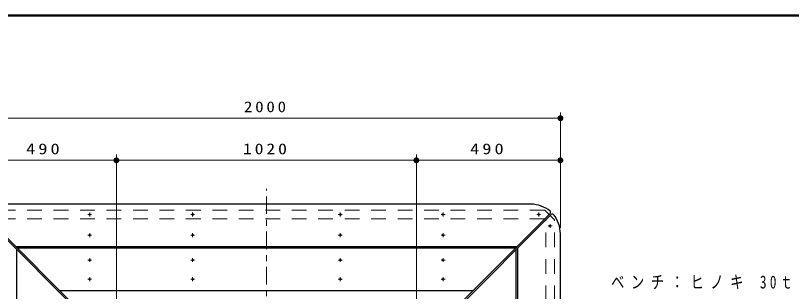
# Model space of a CAD drawing. Units: millimetres on the paper, scale 1:20. Extents: x -385 to 420, y 0 to 267.
# Drawn here: x -317.9 to -185.9, y 220.1 to 267 of the extents above; entities that cross this region are included whole.
import ezdxf

# ---------------------------------------------------------------- set-up
doc = ezdxf.new("R2010")
doc.units = ezdxf.units.MM
doc.linetypes.add('USER1', pattern=[4.5, 2.5, -2])
doc.linetypes.add('USER2', pattern=[6, 3, -1, 1, -1])
doc.layers.add('1_20', color=7, linetype='Continuous', lineweight=25)
doc.layers.add('A3図枠', color=7, linetype='Continuous', lineweight=13)
doc.styles.add('ＭＳ ゴシック', font='')
doc.styles.get('ＭＳ ゴシック').set_extended_font_data('MS Gothic')

# ---------------------------------------------------------------- blocks, each defined once
blk = doc.blocks.new('filled_dot')
at = {"color": 0, "linetype": 'Continuous', "lineweight": -2, "const_width": 1.25}
blk.add_lwpolyline([(-0.625, 0, 1), (0.625, 0, 1)], format="xyb", close=True, dxfattribs=at)

msp = doc.modelspace()

# ---------------------------------------------------------------- linework, layer by layer
at = {"layer": '1_20', "lineweight": 13}
for p, q in [((-325.204, 249.533), (-225.204, 249.533)), ((-225.204, 230.915), (-225.204, 250.533)), ((-300.704, 210.877), (-300.704, 243.382)), ((-249.704, 210.877), (-249.704, 243.382)), ((-325.204, 242.382), (-300.704, 242.382)), ((-300.704, 242.382), (-249.704, 242.382)), ((-249.704, 242.382), (-225.204, 242.382))]:
    msp.add_line(p, q, dxfattribs=at)
at = {"layer": '1_20', "linetype": 'USER2', "lineweight": 13}
for p, q in [((-275.204, 131.253), (-275.204, 237.514)), ((-304.929, 233.165), (-305.579, 233.165)), ((-305.254, 232.84), (-305.254, 233.49)), ((-287.429, 233.165), (-288.079, 233.165)), ((-287.754, 232.84), (-287.754, 233.49)), ((-262.979, 233.165), (-262.329, 233.165)), ((-262.654, 232.84), (-262.654, 233.49)), ((-245.479, 233.165), (-244.829, 233.165)), ((-245.154, 232.84), (-245.154, 233.49)), ((-229.229, 233.165), (-228.579, 233.165)), ((-228.904, 232.84), (-228.904, 233.49)), ((-227.279, 231.215), (-226.629, 231.215)), ((-226.954, 230.89), (-226.954, 231.54)), ((-304.929, 229.665), (-305.579, 229.665)), ((-305.254, 229.34), (-305.254, 229.99)), ((-287.429, 229.665), (-288.079, 229.665)), ((-287.754, 229.34), (-287.754, 229.99)), ((-262.979, 229.665), (-262.329, 229.665)), ((-262.654, 229.34), (-262.654, 229.99)), ((-245.479, 229.665), (-244.829, 229.665)), ((-245.154, 229.34), (-245.154, 229.99)), ((-305.254, 225.09), (-305.254, 225.74)), ((-287.754, 225.09), (-287.754, 225.74)), ((-262.654, 225.09), (-262.654, 225.74)), ((-245.154, 225.09), (-245.154, 225.74)), ((-304.929, 225.415), (-305.579, 225.415)), ((-287.429, 225.415), (-288.079, 225.415)), ((-262.979, 225.415), (-262.329, 225.415)), ((-245.479, 225.415), (-244.829, 225.415)), ((-304.929, 222.165), (-305.579, 222.165)), ((-305.254, 221.84), (-305.254, 222.49)), ((-287.429, 222.165), (-288.079, 222.165)), ((-287.754, 221.84), (-287.754, 222.49)), ((-262.979, 222.165), (-262.329, 222.165)), ((-262.654, 221.84), (-262.654, 222.49)), ((-245.479, 222.165), (-244.829, 222.165)), ((-245.154, 221.84), (-245.154, 222.49))]:
    msp.add_line(p, q, dxfattribs=at)
at = {"layer": '1_20', "color": 40}
for p, q in [((-230.204, 234.915), (-320.204, 234.915)), ((-299.704, 209.239), (-323.64, 233.175)), ((-299.527, 209.415), (-323.464, 233.352)), ((-250.881, 209.415), (-226.944, 233.352)), ((-250.704, 209.239), (-226.767, 233.175)), ((-225.204, 139.915), (-225.204, 229.915)), ((-232.631, 227.665), (-317.777, 227.665)), ((-317.704, 227.239), (-317.704, 142.592)), ((-232.881, 227.415), (-317.527, 227.415)), ((-232.704, 142.592), (-232.704, 227.239)), ((-232.454, 142.342), (-232.454, 227.489)), ((-240.131, 220.165), (-310.277, 220.165))]:
    msp.add_line(p, q, dxfattribs=at)
at = {"layer": '1_20', "color": 40, "linetype": 'USER1', "lineweight": 13}
for p, q in [((-227.881, 233.915), (-322.527, 233.915)), ((-227.131, 233.165), (-227.881, 233.915)), ((-227.881, 232.415), (-322.527, 232.415)), ((-227.704, 137.592), (-227.704, 232.239)), ((-226.954, 232.989), (-226.204, 232.239)), ((-226.204, 137.592), (-226.204, 232.239))]:
    msp.add_line(p, q, dxfattribs=at)
at = {"layer": '1_20'}
for centre in [(-305.254, 233.165), (-287.754, 233.165), (-262.654, 233.165), (-245.154, 233.165), (-228.904, 233.165), (-226.954, 231.215), (-305.254, 229.665), (-287.754, 229.665), (-262.654, 229.665), (-245.154, 229.665), (-305.254, 225.415), (-287.754, 225.415), (-262.654, 225.415), (-245.154, 225.415), (-305.254, 222.165), (-287.754, 222.165), (-262.654, 222.165), (-245.154, 222.165)]:
    msp.add_circle(centre, 0.125, dxfattribs=at)
at = {"layer": '1_20', "color": 40}
for centre, radius, start, end in [((-230.204, 229.915), 5, 49.52806, 90), ((-227.121, 233.529), 0.25, 315, 49.52806), ((-226.59, 232.999), 0.25, 40.47194, 135), ((-230.204, 229.915), 5, 0, 40.47194)]:
    msp.add_arc(centre, radius, start, end, dxfattribs=at)
at = {"layer": 'A3図枠', "lineweight": 50}
msp.add_line((0, 267), (-385, 267), dxfattribs=at)

# ---------------------------------------------------------------- block references
at = {"layer": '1_20', "lineweight": 13, "xscale": 0.4, "yscale": 0.4, "rotation": 180}
for p in [(-225.204, 249.533), (-300.704, 242.382), (-249.704, 242.382), (-225.204, 242.382)]:
    msp.add_blockref('filled_dot', p, dxfattribs=at)
at = {"layer": '1_20', "lineweight": 13, "xscale": 0.4, "yscale": 0.4}
for p in [(-300.704, 242.382), (-249.704, 242.382)]:
    msp.add_blockref('filled_dot', p, dxfattribs=at)

# ---------------------------------------------------------------- texts
at = {"layer": '1_20', "style": 'ＭＳ ゴシック'}
for s, insert, char_height, attachment_point in [('\\T1.33;\\W1.15;2000', (-275.204, 250.533), 1.833, 8), ('\\T1.33;\\W1.25;490', (-312.954, 243.382), 1.833, 8), ('\\T1.33;\\W1.2;1020', (-275.204, 243.382), 1.833, 8), ('\\T1.33;\\W1.25;490', (-237.454, 243.382), 1.833, 8), ('\\T1.5;\\W0.75;ベンチ：ヒノキ\\~30ｔ', (-216.583, 221.621), 2.199, 4)]:
    msp.add_mtext(s, dxfattribs=dict(at, insert=insert, char_height=char_height, attachment_point=attachment_point))

doc.saveas('drawing.dxf')
